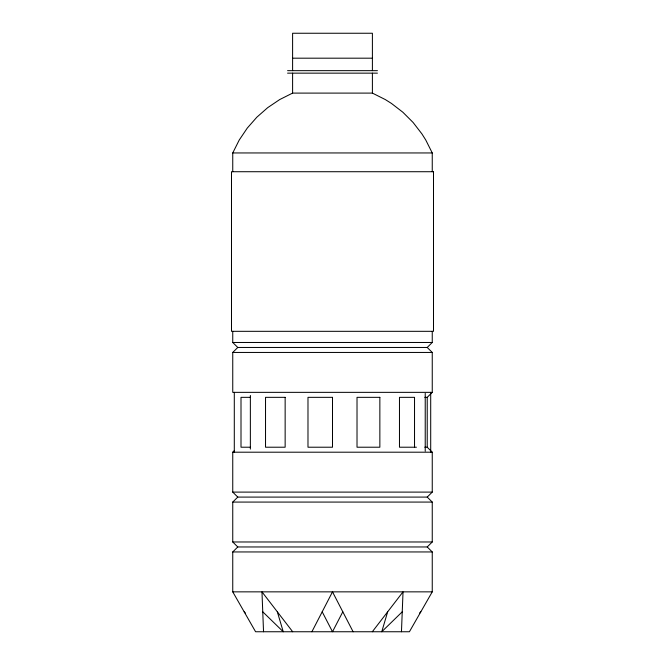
<?xml version="1.0" encoding="UTF-8"?>
<svg xmlns="http://www.w3.org/2000/svg" width="665" height="665" viewBox="0 0 665 665"><rect width="100%" height="100%" fill="white"/><g stroke="black" fill="none" stroke-linecap="round" stroke-linejoin="round"><path stroke-width="1" d="M401.461 631.75L403.032 591.85L372.317 631.75M387.67 611.8L381.752 631.75L402.25 611.8M232.75 171.72L232.75 152.95L239.225 140.032L247.305 128.046L256.848 117.198L267.696 107.655L279.682 99.575L292.6 93.1L372.4 93.1L385.318 99.575L391.436 103.424L402.882 112.252L413.098 122.468L421.926 133.914L425.775 140.032L432.25 152.95L432.25 171.72M311.893 631.75L332.5 591.85L353.107 631.75M342.808 611.8L332.5 631.75L322.193 611.8M427.221 546.962L432.25 551.95L432.25 591.85L409.416 631.75L255.584 631.75L232.75 591.85L232.75 551.95L237.779 546.962L427.221 546.962L432.25 541.975L432.25 502.075L427.221 497.088L237.779 497.088L232.75 502.075L232.75 541.975L237.779 546.962M419.449 613.28L420.829 611.8M427.221 347.463L432.25 352.45L432.25 392.35L232.75 392.35L232.75 352.45L237.779 347.463L427.221 347.463L432.25 342.475L432.25 331.32M237.779 497.088L232.75 492.1L232.75 452.2L234.188 450.779M424.802 397.338L427.221 397.338L432.25 392.35M427.221 497.088L432.25 492.1L432.25 452.2L427.221 447.213L424.802 447.213M292.6 58.188L372.4 58.188M287.571 70.656L377.429 70.656M287.571 73.15L377.429 73.15M232.75 152.95L432.25 152.95M232.75 331.32L232.75 342.475L432.25 342.475M232.75 352.45L432.25 352.45M250.472 397.338L241.004 397.338L241.004 447.213L250.472 447.213M416.423 447.213L399.474 447.213L399.474 397.338L414.528 397.338L414.528 447.213M232.75 452.2L432.25 452.2M232.75 492.1L432.25 492.1M232.75 502.075L432.25 502.075M232.75 541.975L432.25 541.975M232.75 551.95L432.25 551.95M232.75 591.85L432.25 591.85M262.75 611.8L283.248 631.75L277.33 611.8M232.75 342.475L237.779 347.463M244.171 611.8L245.551 613.28M292.683 631.75L261.968 591.85L263.54 631.75M430.704 392.35L430.704 452.2M427.221 397.338L427.221 447.213M425.226 393.381L425.226 451.169M372.4 70.656L372.4 33.25L292.6 33.25L292.6 70.656M372.4 73.15L372.4 93.1M292.6 73.15L292.6 93.1M250.364 395.442L250.364 449.108M234.296 392.35L234.296 452.2M433.505 171.72L231.495 171.72L231.495 331.32L433.505 331.32L433.505 171.72M285.144 397.338L265.526 397.338L265.526 447.213L285.144 447.213L285.144 397.338M332.5 397.338L307.986 397.338L307.986 447.213L332.5 447.213L332.5 397.338M379.856 397.338L357.014 397.338L357.014 447.213L379.856 447.213L379.856 397.338"/></g></svg>
